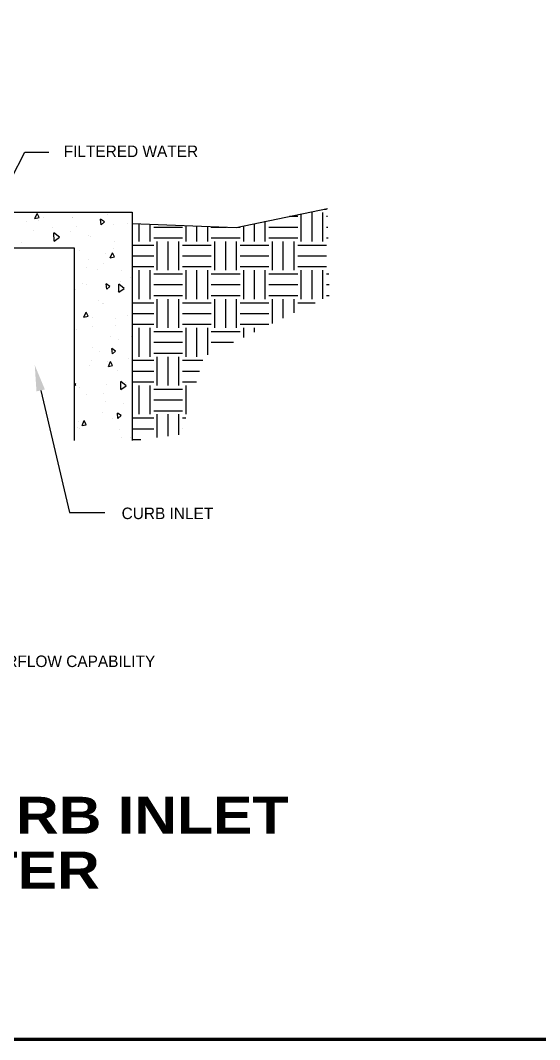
# Paper-space layout 'ESC' of a CAD drawing. Header units: feet, sheet in inches. Extents: x -1.2 to 33.8, y 0.1 to 22.9.
# Drawn here: x 23.326 to 25.855, y 0.078 to 5.04 of the extents above; entities that cross this region are included whole.
import ezdxf
from ezdxf.enums import TextEntityAlignment as Align

# ---------------------------------------------------------------- set-up
doc = ezdxf.new("R2010")
doc.units = ezdxf.units.FT
doc.header["$MEASUREMENT"] = 0
doc.layers.add('Border', color=118, linetype='Continuous', lineweight=70)
doc.layers.add('TBLK', color=7, linetype='Continuous')
doc.styles.add('LEROY', font='leroy.shx')
doc.styles.add('ROMAND', font='ariblk.ttf')

# ---------------------------------------------------------------- blocks, each defined once
blk = doc.blocks.new('ESC DET')
at = {"layer": 'TBLK'}
for p, q in [((24.787, 4.4922), (25.0004, 4.9066)), ((25.0004, 4.9066), (25.1174, 4.9066)), ((24.6102, 4.6157), (25.5239, 4.6157)), ((25.5239, 4.6157), (25.5239, 3.5035)), ((26.0294, 4.5411), (26.4741, 4.6337)), ((26.4586, 4.6305), (26.4697, 4.6305)), ((25.007, 4.5695), (25.007, 4.5695)), ((25.0494, 4.585), (25.0601, 4.609)), ((25.0494, 4.585), (25.0701, 4.589)), ((25.0701, 4.589), (25.0601, 4.609)), ((25.0656, 4.576), (25.0656, 4.576)), ((25.0926, 4.5885), (25.0926, 4.5885)), ((25.2325, 4.5872), (25.2325, 4.5872)), ((25.2342, 4.5901), (25.2342, 4.5901)), ((25.388, 4.5678), (25.3696, 4.5805)), ((25.3719, 4.5543), (25.3696, 4.5805)), ((25.3719, 4.5543), (25.388, 4.5678)), ((25.4021, 4.6036), (25.4021, 4.6036)), ((26.1716, 4.4727), (26.1716, 4.5708)), ((26.2902, 4.5955), (26.3294, 4.5955)), ((26.3469, 4.4727), (26.3469, 4.6073)), ((26.3995, 4.4727), (26.3995, 4.613)), ((26.4521, 4.4727), (26.4521, 4.613)), ((26.4697, 4.5955), (26.4749, 4.5955)), ((25.0428, 4.5254), (25.0428, 4.5254)), ((25.1371, 4.5414), (25.1371, 4.5414)), ((25.2216, 4.5209), (25.2216, 4.5209)), ((25.251, 4.5463), (25.251, 4.5463)), ((25.4324, 4.5543), (25.4324, 4.5543)), ((25.5014, 4.5609), (25.5014, 4.5609)), ((25.5239, 4.5597), (26.0294, 4.5411)), ((25.5581, 4.4727), (25.5581, 4.5584)), ((25.6106, 4.4727), (25.6106, 4.5565)), ((25.6282, 4.5429), (25.7684, 4.5429)), ((25.786, 4.4727), (25.786, 4.5501)), ((25.8385, 4.4727), (25.8385, 4.5481)), ((25.8911, 4.4727), (25.8911, 4.5462)), ((25.9087, 4.5429), (25.9826, 4.5429)), ((26.0376, 4.5429), (26.0489, 4.5429)), ((26.0664, 4.4727), (26.0664, 4.5489)), ((26.119, 4.4727), (26.119, 4.5598)), ((26.1892, 4.5429), (26.3294, 4.5429)), ((26.4697, 4.5429), (26.4761, 4.5429)), ((24.9841, 4.4697), (24.9841, 4.4697)), ((25.169, 4.4934), (25.1427, 4.5142)), ((25.1436, 4.4748), (25.1427, 4.5142)), ((25.1436, 4.4748), (25.169, 4.4934)), ((25.3121, 4.5017), (25.3121, 4.5017)), ((25.3206, 4.4974), (25.3206, 4.4974)), ((25.438, 4.4727), (25.438, 4.4727)), ((25.5236, 4.4917), (25.5236, 4.4917)), ((25.6282, 4.4903), (25.7684, 4.4903)), ((25.6457, 4.3325), (25.6457, 4.4727)), ((25.6983, 4.3325), (25.6983, 4.4727)), ((25.7509, 4.3325), (25.7509, 4.4727)), ((25.9087, 4.4903), (26.0489, 4.4903)), ((25.9262, 4.3325), (25.9262, 4.4727)), ((25.9788, 4.3325), (25.9788, 4.4727)), ((26.0314, 4.3325), (26.0314, 4.4727)), ((26.1892, 4.4903), (26.3294, 4.4903)), ((26.2067, 4.3325), (26.2067, 4.4727)), ((26.2593, 4.3325), (26.2593, 4.4727)), ((26.3119, 4.3325), (26.3119, 4.4727)), ((26.4697, 4.4903), (26.4772, 4.4903)), ((25.2434, 4.4408), (24.5656, 4.4408)), ((25.2434, 3.5035), (25.2434, 4.4408)), ((25.2667, 4.4271), (25.2667, 4.4271)), ((25.3916, 4.4161), (25.3916, 4.4161)), ((25.4167, 4.3931), (25.4274, 4.4171)), ((25.4373, 4.3971), (25.4274, 4.4171)), ((25.4347, 4.4406), (25.4347, 4.4406)), ((25.5239, 4.4552), (25.6282, 4.4552)), ((25.7684, 4.4552), (25.9087, 4.4552)), ((26.0489, 4.4552), (26.1892, 4.4552)), ((26.3294, 4.4552), (26.4697, 4.4552)), ((25.3127, 4.3849), (25.3127, 4.3849)), ((25.4167, 4.3931), (25.4373, 4.3971)), ((25.5239, 4.4026), (25.6282, 4.4026)), ((25.7684, 4.4026), (25.9087, 4.4026)), ((26.0489, 4.4026), (26.1892, 4.4026)), ((26.3294, 4.4026), (26.4697, 4.4026)), ((25.3, 4.346), (25.3, 4.346)), ((25.3532, 4.3344), (25.3532, 4.3344)), ((25.3856, 4.3649), (25.3856, 4.3649)), ((25.4711, 4.3306), (25.4711, 4.3306)), ((25.5239, 4.35), (25.6282, 4.35)), ((25.5581, 4.1922), (25.5581, 4.3325)), ((25.6106, 4.1922), (25.6106, 4.3325)), ((25.7684, 4.35), (25.9087, 4.35)), ((25.786, 4.1922), (25.786, 4.3325)), ((25.8385, 4.1922), (25.8385, 4.3325)), ((25.8911, 4.1922), (25.8911, 4.3325)), ((26.0489, 4.35), (26.1892, 4.35)), ((26.0664, 4.1922), (26.0664, 4.3325)), ((26.119, 4.1922), (26.119, 4.3325)), ((26.1716, 4.1922), (26.1716, 4.3325)), ((26.3294, 4.35), (26.4697, 4.35)), ((26.3469, 4.1922), (26.3469, 4.3325)), ((26.3995, 4.1922), (26.3995, 4.3325)), ((26.4521, 4.1927), (26.4521, 4.3325)), ((25.2814, 4.2687), (25.2814, 4.2687)), ((25.4673, 4.2776), (25.4673, 4.2776)), ((25.5147, 4.2974), (25.5147, 4.2974)), ((25.6282, 4.315), (25.7684, 4.315)), ((25.9087, 4.315), (26.0489, 4.315)), ((26.1892, 4.315), (26.3294, 4.315)), ((26.4697, 4.315), (26.481, 4.315)), ((25.2477, 4.2382), (25.2477, 4.2382)), ((25.2993, 4.2641), (25.2993, 4.2641)), ((25.4155, 4.2535), (25.3971, 4.2662)), ((25.3994, 4.24), (25.3971, 4.2662)), ((25.3994, 4.24), (25.4155, 4.2535)), ((25.4504, 4.2267), (25.4504, 4.2267)), ((25.4844, 4.2437), (25.4582, 4.2645)), ((25.459, 4.2251), (25.4582, 4.2645)), ((25.459, 4.2251), (25.4844, 4.2437)), ((25.6282, 4.2624), (25.7684, 4.2624)), ((25.9087, 4.2624), (26.0489, 4.2624)), ((26.1892, 4.2624), (26.3294, 4.2624)), ((26.4697, 4.2624), (26.4822, 4.2624)), ((25.3609, 4.1832), (25.3609, 4.1832)), ((25.3767, 4.1706), (25.3767, 4.1706)), ((25.3857, 4.1714), (25.3857, 4.1714)), ((25.5239, 4.1747), (25.6282, 4.1747)), ((25.6282, 4.2098), (25.7684, 4.2098)), ((25.6457, 4.052), (25.6457, 4.1922)), ((25.6983, 4.052), (25.6983, 4.1922)), ((25.7509, 4.052), (25.7509, 4.1922)), ((25.7684, 4.1747), (25.9087, 4.1747)), ((25.9087, 4.2098), (26.0489, 4.2098)), ((25.9262, 4.052), (25.9262, 4.1922)), ((25.9788, 4.052), (25.9788, 4.1922)), ((26.0314, 4.052), (26.0314, 4.1922)), ((26.0489, 4.1747), (26.1892, 4.1747)), ((26.1892, 4.2098), (26.3294, 4.2098)), ((26.2067, 4.0738), (26.2067, 4.1922)), ((26.2593, 4.0992), (26.2593, 4.1922)), ((26.3119, 4.1247), (26.3119, 4.1922)), ((26.3294, 4.1747), (26.4151, 4.1747)), ((26.4697, 4.2098), (26.4833, 4.2098)), ((25.2883, 4.1048), (25.299, 4.1288)), ((25.309, 4.1088), (25.299, 4.1288)), ((25.5239, 4.1221), (25.6282, 4.1221)), ((25.7684, 4.1221), (25.9087, 4.1221)), ((26.0489, 4.1221), (26.1892, 4.1221)), ((25.2883, 4.1048), (25.309, 4.1088)), ((25.3318, 4.1011), (25.3318, 4.1011)), ((25.4404, 4.0977), (25.4404, 4.0977)), ((25.4998, 4.1146), (25.4998, 4.1146)), ((25.5239, 4.0695), (25.6282, 4.0695)), ((25.7684, 4.0695), (25.9087, 4.0695)), ((26.0489, 4.0695), (26.1892, 4.0695)), ((25.2516, 4.0421), (25.2516, 4.0421)), ((25.3306, 4.0573), (25.3306, 4.0573)), ((25.4444, 4.0623), (25.4444, 4.0623)), ((25.5581, 3.9117), (25.5581, 4.052)), ((25.6106, 3.9117), (25.6106, 4.052)), ((25.6282, 4.0345), (25.7684, 4.0345)), ((25.786, 3.9117), (25.786, 4.052)), ((25.8385, 3.9117), (25.8385, 4.052)), ((25.8911, 3.9209), (25.8911, 4.052)), ((25.9087, 4.0345), (26.0489, 4.0345)), ((26.0664, 4.0058), (26.0664, 4.052)), ((26.119, 4.0313), (26.119, 4.052)), ((25.4183, 4.0084), (25.4183, 4.0084)), ((25.4551, 3.9957), (25.4551, 3.9957)), ((25.52, 4.0121), (25.52, 4.0121)), ((25.6282, 3.9819), (25.7684, 3.9819)), ((25.9087, 3.9819), (26.0171, 3.9819)), ((25.3311, 3.9566), (25.3311, 3.9566)), ((25.3644, 3.9381), (25.3644, 3.9381)), ((25.443, 3.9391), (25.4246, 3.9518)), ((25.4269, 3.9256), (25.4246, 3.9518)), ((25.4269, 3.9256), (25.443, 3.9391)), ((25.6282, 3.9293), (25.7684, 3.9293)), ((25.3247, 3.8929), (25.3247, 3.8929)), ((25.4028, 3.8879), (25.4028, 3.8879)), ((25.4078, 3.8647), (25.4185, 3.8887)), ((25.4106, 3.871), (25.4106, 3.871)), ((25.4284, 3.8687), (25.4185, 3.8887)), ((25.5061, 3.9008), (25.5061, 3.9008)), ((25.5239, 3.8942), (25.6282, 3.8942)), ((25.6457, 3.7715), (25.6457, 3.9117)), ((25.6983, 3.7715), (25.6983, 3.9117)), ((25.7509, 3.7715), (25.7509, 3.9117)), ((25.7684, 3.8942), (25.8668, 3.8942)), ((25.3172, 3.8689), (25.3172, 3.8689)), ((25.4078, 3.8647), (25.4284, 3.8687)), ((25.4509, 3.8453), (25.4509, 3.8453)), ((25.5239, 3.8416), (25.6282, 3.8416)), ((25.7684, 3.8416), (25.8514, 3.8416)), ((25.2497, 3.7769), (25.2434, 3.7812)), ((25.2434, 3.7716), (25.2497, 3.7769)), ((25.397, 3.7751), (25.397, 3.7751)), ((25.4942, 3.7705), (25.4679, 3.7913)), ((25.4688, 3.7519), (25.4679, 3.7913)), ((25.4901, 3.7855), (25.4901, 3.7855)), ((25.5239, 3.789), (25.6282, 3.789)), ((25.5581, 3.6313), (25.5581, 3.7715)), ((25.6106, 3.6313), (25.6106, 3.7715)), ((25.7684, 3.789), (25.836, 3.789)), ((25.786, 3.6313), (25.786, 3.7715)), ((25.078, 3.7475), (25.2178, 3.1524)), ((25.2648, 3.7611), (25.2648, 3.7611)), ((25.3008, 3.7263), (25.3008, 3.7263)), ((25.3863, 3.7314), (25.3863, 3.7314)), ((25.4688, 3.7519), (25.4942, 3.7705)), ((25.6282, 3.754), (25.7684, 3.754)), ((25.3939, 3.6936), (25.3939, 3.6936)), ((25.4834, 3.6823), (25.4834, 3.6823)), ((25.6282, 3.7014), (25.7684, 3.7014)), ((25.3803, 3.6407), (25.3803, 3.6407)), ((25.4706, 3.6248), (25.4521, 3.6374)), ((25.4544, 3.6113), (25.4521, 3.6374)), ((25.4544, 3.6113), (25.4705, 3.6248)), ((25.6282, 3.6488), (25.7684, 3.6488)), ((25.6457, 3.5181), (25.6457, 3.6313)), ((25.6983, 3.5244), (25.6983, 3.6313)), ((25.7509, 3.5307), (25.7509, 3.6313)), ((25.261, 3.5979), (25.261, 3.5979)), ((25.2794, 3.5764), (25.2901, 3.6004)), ((25.2794, 3.5764), (25.3001, 3.5804)), ((25.3001, 3.5804), (25.2901, 3.6004)), ((25.4295, 3.6121), (25.4295, 3.6121)), ((25.5239, 3.6137), (25.6282, 3.6137)), ((25.7684, 3.6137), (25.7846, 3.6137)), ((25.256, 3.5668), (25.256, 3.5668)), ((25.2666, 3.562), (25.2666, 3.562)), ((25.4598, 3.5552), (25.4598, 3.5552)), ((25.5239, 3.5611), (25.6282, 3.5611)), ((25.7684, 3.5611), (25.7692, 3.5611)), ((25.4723, 3.5186), (25.4723, 3.5186)), ((25.516, 3.5193), (25.516, 3.5193)), ((25.5239, 3.5085), (25.5662, 3.5085)), ((25.2178, 3.1524), (25.3908, 3.1524))]:
    blk.add_line(p, q, dxfattribs=at)
blk.add_solid([(25.0575, 3.7427), (25.0985, 3.7523), (25.0492, 3.8703)], dxfattribs=at)
at = {"layer": 'TBLK', "style": 'LEROY'}
for s, height, p in [('FILTERED WATER', 0.056099, (25.1903, 4.8836)), ('CURB INLET', 0.0561, (25.4722, 3.121)), ('  THIS METHOD OF INLET PROTECTION IS APPLICABLE AT CURB INLETS WHERE AN OVERFLOW CAPABILITY', 0.056099, (21.6719, 2.4008))]:
    blk.add_text(s, height=height, dxfattribs=at).set_placement(p)
at = {"layer": 'TBLK', "style": 'ROMAND'}
for s, p in [('BLOCK & GRAVEL CURB INLET', (24.0785, 1.5893)), ('SEDIMENT FILTER', (24.0785, 1.3225))]:
    blk.add_text(s, height=0.18, dxfattribs=at).set_placement(p, align=Align.CENTER)
blk = doc.blocks.new('A$Ca8f96253')
at = {"layer": 'Border'}
blk.add_lwpolyline([(32.8026, 11.2123), (32.8026, -11.2123, -0.414214), (32.6047, -11.4103), (1.4979, -11.4103, -0.414214), (1.3, -11.2123), (1.3, 11.2123, -0.414214), (1.4979, 11.4103), (32.6047, 11.4103, -0.414214)], format="xyb", close=True, dxfattribs=at)

psp = doc.layouts.new('ESC')

# ---------------------------------------------------------------- block references
psp.add_blockref('ESC DET', (-1.6527, -0.5087))
at = {"layer": 'TBLK'}
psp.add_blockref('A$Ca8f96253', (-1.1245, 11.4887), dxfattribs=at)

doc.saveas('drawing.dxf')
